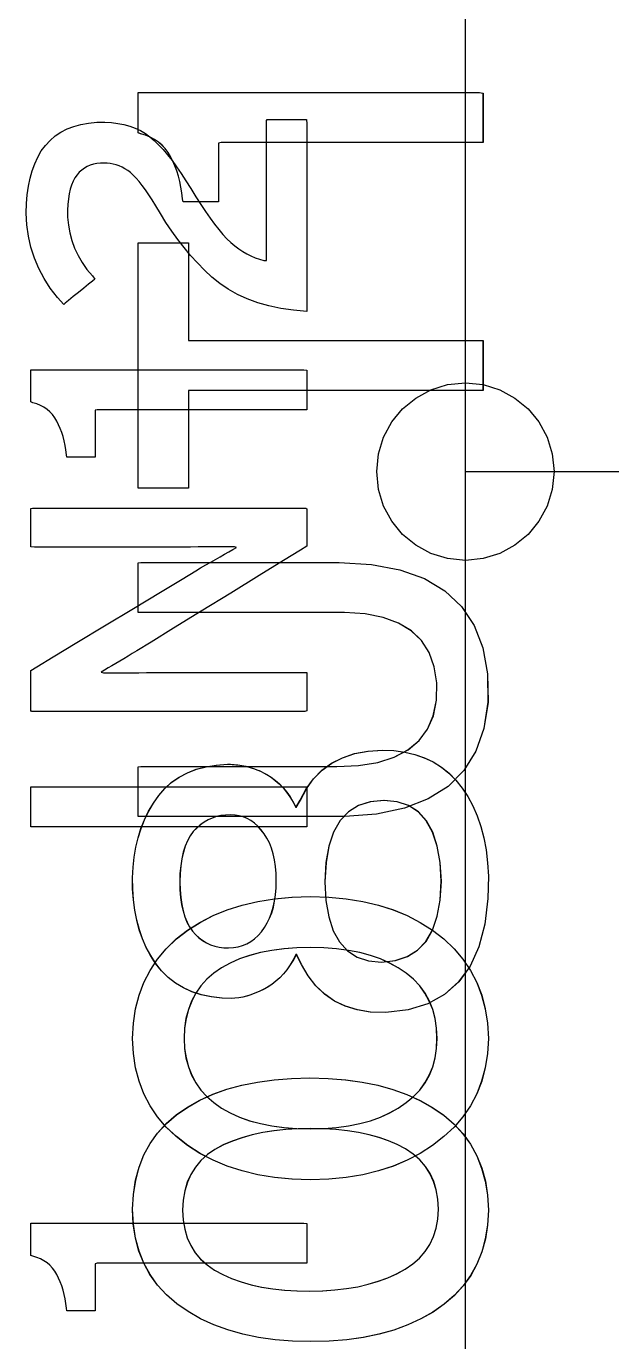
# Model space of a CAD drawing. Extents: x 1 to 47.7, y 0.2 to 35.
# Drawn here: x 36.3259 to 36.4908, y 12.5943 to 12.9647 of the extents above; entities that cross this region are included whole.
import ezdxf

# ---------------------------------------------------------------- set-up
doc = ezdxf.new("R2010")
doc.units = 0
doc.header["$MEASUREMENT"] = 0
for name, color, linetype in [('7_2___8__INDEPENDENT_INPUT', 7, 'CONTINUOUS'), ('7_3___8__OPTOISO_INDEPENDE', 7, 'CONTINUOUS'), ('7_4___24__OPTOISO_INDEPEND', 7, 'CONTINUOUS'), ('7_5___8__INDEPENDENT_INPUT', 7, 'CONTINUOUS'), ('7_6____8__INDEPENDENT_INPU', 7, 'CONTINUOUS'), ('7_7____8__OPTOISO_INDEPEND', 7, 'CONTINUOUS'), ('7_8____8__OPTOISO_INDEPEND', 7, 'CONTINUOUS')]:
    doc.layers.add(name, color=color, linetype=linetype)

msp = doc.modelspace()

# ---------------------------------------------------------------- linework, layer by layer
at = {"layer": '7_2___8__INDEPENDENT_INPUT'}
for points in [[(36.45455, 12.93191), (36.4517, 12.93191), (36.44411, 12.93191), (36.43325, 12.93191), (36.42057, 12.93191), (36.40752, 12.93191), (36.39557, 12.93191), (36.38616, 12.93191), (36.38076, 12.93191), (36.38002, 12.93175), (36.38002, 12.93054), (36.38002, 12.92843), (36.38002, 12.92575), (36.38002, 12.92283), (36.38002, 12.91999), (36.38002, 12.91755), (36.38002, 12.91585), (36.38002, 12.91522), (36.37963, 12.91522), (36.37861, 12.91522), (36.37715, 12.91522), (36.37544, 12.91522), (36.37369, 12.91522), (36.37208, 12.91522), (36.37081, 12.91522), (36.37008, 12.91522), (36.36991, 12.91608), (36.36971, 12.91777), (36.36945, 12.9194), (36.36913, 12.92097), (36.36874, 12.92249), (36.36828, 12.92394), (36.36776, 12.92534), (36.36717, 12.92668), (36.36652, 12.92796), (36.36582, 12.92915), (36.36501, 12.93022), (36.36411, 12.93119), (36.36311, 12.93205), (36.362, 12.9328), (36.3608, 12.93345), (36.3595, 12.93399), (36.3581, 12.93442), (36.35737, 12.93471), (36.35737, 12.93554), (36.35737, 12.93698), (36.35737, 12.93881), (36.35737, 12.9408), (36.35737, 12.94274), (36.35737, 12.94441), (36.35737, 12.94557), (36.35737, 12.946), (36.36109, 12.946), (36.37098, 12.946), (36.38514, 12.946), (36.40168, 12.946), (36.41869, 12.946), (36.43427, 12.946), (36.44654, 12.946), (36.45358, 12.946), (36.45455, 12.94586), (36.45455, 12.94484), (36.45455, 12.94306), (36.45455, 12.9408), (36.45455, 12.93834), (36.45455, 12.93594), (36.45455, 12.93389), (36.45455, 12.93245)], [(36.41404, 12.81369), (36.42315, 12.81314), (36.43116, 12.81162), (36.43806, 12.80914), (36.44384, 12.80571), (36.44851, 12.80131), (36.45207, 12.79595), (36.45451, 12.78964), (36.45584, 12.78236), (36.45596, 12.77433), (36.45482, 12.76699), (36.45256, 12.7606), (36.44919, 12.75516), (36.44471, 12.75066), (36.43911, 12.74712), (36.4324, 12.74452), (36.42458, 12.74288), (36.41564, 12.74219), (36.41235, 12.74216), (36.40735, 12.74216), (36.39969, 12.74216), (36.39044, 12.74216), (36.38065, 12.74216), (36.3714, 12.74216), (36.36374, 12.74216), (36.35874, 12.74216), (36.35737, 12.74218), (36.35737, 12.74291), (36.35737, 12.74446), (36.35737, 12.74656), (36.35737, 12.74896), (36.35737, 12.75139), (36.35737, 12.75357), (36.35737, 12.75525), (36.35737, 12.75616), (36.35815, 12.75625), (36.36246, 12.75625), (36.36963, 12.75625), (36.37859, 12.75625), (36.38829, 12.75625), (36.39768, 12.75625), (36.40569, 12.75625), (36.41128, 12.75625), (36.41337, 12.75625), (36.41951, 12.75654), (36.4249, 12.75742), (36.42954, 12.75887), (36.43342, 12.76091), (36.43655, 12.76353), (36.43893, 12.76673), (36.44056, 12.77052), (36.44143, 12.77489), (36.44152, 12.77979), (36.44082, 12.78435), (36.43939, 12.78832), (36.43724, 12.7917), (36.43436, 12.79447), (36.43075, 12.79665), (36.42641, 12.79823), (36.42135, 12.79921), (36.41557, 12.7996), (36.41293, 12.7996), (36.40788, 12.7996), (36.40014, 12.7996), (36.39079, 12.7996), (36.3809, 12.7996), (36.37155, 12.7996), (36.36381, 12.7996), (36.35875, 12.7996), (36.35737, 12.79962), (36.35737, 12.80035), (36.35737, 12.8019), (36.35737, 12.804), (36.35737, 12.8064), (36.35737, 12.80883), (36.35737, 12.81101), (36.35737, 12.81269), (36.35737, 12.8136), (36.35816, 12.81369), (36.36252, 12.81369), (36.36977, 12.81369), (36.37884, 12.81369), (36.38866, 12.81369), (36.39816, 12.81369), (36.40627, 12.81369), (36.41191, 12.81369)], [(36.40592, 12.71963), (36.4111, 12.71946), (36.41602, 12.719), (36.4207, 12.71825), (36.42512, 12.71721), (36.4293, 12.71589), (36.43322, 12.71427), (36.43689, 12.71237), (36.44032, 12.71019), (36.44352, 12.7077), (36.4464, 12.70496), (36.4489, 12.70201), (36.45104, 12.69883), (36.4528, 12.69544), (36.45419, 12.69183), (36.4552, 12.68801), (36.45584, 12.68396), (36.45611, 12.6797), (36.45584, 12.67547), (36.4552, 12.67145), (36.45419, 12.66766), (36.4528, 12.6641), (36.45104, 12.66075), (36.4489, 12.65763), (36.4464, 12.65473), (36.44352, 12.65205), (36.44032, 12.64957), (36.43689, 12.64732), (36.43322, 12.64538), (36.4293, 12.64373), (36.42512, 12.64237), (36.4207, 12.64131), (36.41602, 12.64054), (36.4111, 12.64007), (36.40592, 12.63989), (36.40075, 12.64007), (36.39581, 12.64054), (36.39113, 12.64131), (36.38668, 12.64237), (36.38248, 12.64373), (36.37853, 12.64538), (36.37482, 12.64732), (36.37135, 12.64957), (36.36815, 12.65205), (36.36531, 12.65473), (36.36285, 12.65763), (36.36075, 12.66075), (36.35902, 12.6641), (36.35766, 12.66766), (36.35667, 12.67145), (36.35606, 12.67547), (36.35581, 12.6797), (36.35606, 12.68396), (36.35667, 12.68801), (36.35766, 12.69183), (36.35902, 12.69544), (36.36075, 12.69883), (36.36285, 12.70201), (36.36531, 12.70496), (36.36815, 12.7077), (36.37135, 12.71019), (36.37482, 12.71237), (36.37853, 12.71427), (36.38248, 12.71589), (36.38668, 12.71721), (36.39113, 12.71825), (36.39581, 12.719), (36.40075, 12.71946)], [(36.40592, 12.70527), (36.40211, 12.70518), (36.39849, 12.70491), (36.39506, 12.70447), (36.39184, 12.70384), (36.38881, 12.70304), (36.38598, 12.70206), (36.38334, 12.7009), (36.38091, 12.69956), (36.3787, 12.69804), (36.37676, 12.69634), (36.37508, 12.69447), (36.37365, 12.69243), (36.37247, 12.69022), (36.37155, 12.68784), (36.37089, 12.6853), (36.37048, 12.68258), (36.37032, 12.6797), (36.37048, 12.67687), (36.37089, 12.67421), (36.37155, 12.6717), (36.37247, 12.66936), (36.37365, 12.66718), (36.37508, 12.66517), (36.37676, 12.66331), (36.3787, 12.66162), (36.38091, 12.66008), (36.38334, 12.65872), (36.38598, 12.65754), (36.38881, 12.65653), (36.39184, 12.65571), (36.39506, 12.65508), (36.39849, 12.65462), (36.40211, 12.65435), (36.40592, 12.65426), (36.4097, 12.65435), (36.41327, 12.65462), (36.41666, 12.65508), (36.41985, 12.65571), (36.42285, 12.65653), (36.42566, 12.65754), (36.42827, 12.65872), (36.43068, 12.66008), (36.43293, 12.66162), (36.43497, 12.66331), (36.43673, 12.66517), (36.43821, 12.66718), (36.43943, 12.66936), (36.44038, 12.6717), (36.44106, 12.67421), (36.44146, 12.67687), (36.4416, 12.6797), (36.44146, 12.68258), (36.44106, 12.6853), (36.44038, 12.68784), (36.43943, 12.69022), (36.43821, 12.69243), (36.43673, 12.69447), (36.43497, 12.69634), (36.43293, 12.69804), (36.43068, 12.69956), (36.42827, 12.7009), (36.42566, 12.70206), (36.42285, 12.70304), (36.41985, 12.70384), (36.41666, 12.70447), (36.41327, 12.70491), (36.4097, 12.70518)]]:
    msp.add_lwpolyline(points, close=True, dxfattribs=at)
msp.add_lwpolyline([(36.37161, 12.87622), (36.45455, 12.87622), (36.45455, 12.86213), (36.37161, 12.86213), (36.37161, 12.83466), (36.35737, 12.83466), (36.35737, 12.90371), (36.37161, 12.90371), (36.37161, 12.87622)], dxfattribs=at)
at = {"layer": '7_3___8__OPTOISO_INDEPENDE'}
for points in [[(36.45455, 12.93191), (36.4517, 12.93191), (36.44411, 12.93191), (36.43325, 12.93191), (36.42057, 12.93191), (36.40752, 12.93191), (36.39557, 12.93191), (36.38616, 12.93191), (36.38076, 12.93191), (36.38002, 12.93175), (36.38002, 12.93054), (36.38002, 12.92843), (36.38002, 12.92575), (36.38002, 12.92283), (36.38002, 12.91999), (36.38002, 12.91755), (36.38002, 12.91585), (36.38002, 12.91522), (36.37963, 12.91522), (36.37861, 12.91522), (36.37715, 12.91522), (36.37544, 12.91522), (36.37369, 12.91522), (36.37208, 12.91522), (36.37081, 12.91522), (36.37008, 12.91522), (36.36991, 12.91608), (36.36971, 12.91777), (36.36945, 12.9194), (36.36913, 12.92097), (36.36874, 12.92249), (36.36828, 12.92394), (36.36776, 12.92534), (36.36717, 12.92668), (36.36652, 12.92796), (36.36582, 12.92915), (36.36501, 12.93022), (36.36411, 12.93119), (36.36311, 12.93205), (36.362, 12.9328), (36.3608, 12.93345), (36.3595, 12.93399), (36.3581, 12.93442), (36.35737, 12.93471), (36.35737, 12.93554), (36.35737, 12.93698), (36.35737, 12.93881), (36.35737, 12.9408), (36.35737, 12.94274), (36.35737, 12.94441), (36.35737, 12.94557), (36.35737, 12.946), (36.36109, 12.946), (36.37098, 12.946), (36.38514, 12.946), (36.40168, 12.946), (36.41869, 12.946), (36.43427, 12.946), (36.44654, 12.946), (36.45358, 12.946), (36.45455, 12.94586), (36.45455, 12.94484), (36.45455, 12.94306), (36.45455, 12.9408), (36.45455, 12.93834), (36.45455, 12.93594), (36.45455, 12.93389), (36.45455, 12.93245)], [(36.41404, 12.81369), (36.42315, 12.81314), (36.43116, 12.81162), (36.43806, 12.80914), (36.44384, 12.80571), (36.44851, 12.80131), (36.45207, 12.79595), (36.45451, 12.78964), (36.45584, 12.78236), (36.45596, 12.77433), (36.45482, 12.76699), (36.45256, 12.7606), (36.44919, 12.75516), (36.44471, 12.75066), (36.43911, 12.74712), (36.4324, 12.74452), (36.42458, 12.74288), (36.41564, 12.74219), (36.41235, 12.74216), (36.40735, 12.74216), (36.39969, 12.74216), (36.39044, 12.74216), (36.38065, 12.74216), (36.3714, 12.74216), (36.36374, 12.74216), (36.35874, 12.74216), (36.35737, 12.74218), (36.35737, 12.74291), (36.35737, 12.74446), (36.35737, 12.74656), (36.35737, 12.74896), (36.35737, 12.75139), (36.35737, 12.75357), (36.35737, 12.75525), (36.35737, 12.75616), (36.35815, 12.75625), (36.36246, 12.75625), (36.36963, 12.75625), (36.37859, 12.75625), (36.38829, 12.75625), (36.39768, 12.75625), (36.40569, 12.75625), (36.41128, 12.75625), (36.41337, 12.75625), (36.41951, 12.75654), (36.4249, 12.75742), (36.42954, 12.75887), (36.43342, 12.76091), (36.43655, 12.76353), (36.43893, 12.76673), (36.44056, 12.77052), (36.44143, 12.77489), (36.44152, 12.77979), (36.44082, 12.78435), (36.43939, 12.78832), (36.43724, 12.7917), (36.43436, 12.79447), (36.43075, 12.79665), (36.42641, 12.79823), (36.42135, 12.79921), (36.41557, 12.7996), (36.41293, 12.7996), (36.40788, 12.7996), (36.40014, 12.7996), (36.39079, 12.7996), (36.3809, 12.7996), (36.37155, 12.7996), (36.36381, 12.7996), (36.35875, 12.7996), (36.35737, 12.79962), (36.35737, 12.80035), (36.35737, 12.8019), (36.35737, 12.804), (36.35737, 12.8064), (36.35737, 12.80883), (36.35737, 12.81101), (36.35737, 12.81269), (36.35737, 12.8136), (36.35816, 12.81369), (36.36252, 12.81369), (36.36977, 12.81369), (36.37884, 12.81369), (36.38866, 12.81369), (36.39816, 12.81369), (36.40627, 12.81369), (36.41191, 12.81369)], [(36.40592, 12.71963), (36.4111, 12.71946), (36.41602, 12.719), (36.4207, 12.71825), (36.42512, 12.71721), (36.4293, 12.71589), (36.43322, 12.71427), (36.43689, 12.71237), (36.44032, 12.71019), (36.44352, 12.7077), (36.4464, 12.70496), (36.4489, 12.70201), (36.45104, 12.69883), (36.4528, 12.69544), (36.45419, 12.69183), (36.4552, 12.68801), (36.45584, 12.68396), (36.45611, 12.6797), (36.45584, 12.67547), (36.4552, 12.67145), (36.45419, 12.66766), (36.4528, 12.6641), (36.45104, 12.66075), (36.4489, 12.65763), (36.4464, 12.65473), (36.44352, 12.65205), (36.44032, 12.64957), (36.43689, 12.64732), (36.43322, 12.64538), (36.4293, 12.64373), (36.42512, 12.64237), (36.4207, 12.64131), (36.41602, 12.64054), (36.4111, 12.64007), (36.40592, 12.63989), (36.40075, 12.64007), (36.39581, 12.64054), (36.39113, 12.64131), (36.38668, 12.64237), (36.38248, 12.64373), (36.37853, 12.64538), (36.37482, 12.64732), (36.37135, 12.64957), (36.36815, 12.65205), (36.36531, 12.65473), (36.36285, 12.65763), (36.36075, 12.66075), (36.35902, 12.6641), (36.35766, 12.66766), (36.35667, 12.67145), (36.35606, 12.67547), (36.35581, 12.6797), (36.35606, 12.68396), (36.35667, 12.68801), (36.35766, 12.69183), (36.35902, 12.69544), (36.36075, 12.69883), (36.36285, 12.70201), (36.36531, 12.70496), (36.36815, 12.7077), (36.37135, 12.71019), (36.37482, 12.71237), (36.37853, 12.71427), (36.38248, 12.71589), (36.38668, 12.71721), (36.39113, 12.71825), (36.39581, 12.719), (36.40075, 12.71946)], [(36.40592, 12.70527), (36.40211, 12.70518), (36.39849, 12.70491), (36.39506, 12.70447), (36.39184, 12.70384), (36.38881, 12.70304), (36.38598, 12.70206), (36.38334, 12.7009), (36.38091, 12.69956), (36.3787, 12.69804), (36.37676, 12.69634), (36.37508, 12.69447), (36.37365, 12.69243), (36.37247, 12.69022), (36.37155, 12.68784), (36.37089, 12.6853), (36.37048, 12.68258), (36.37032, 12.6797), (36.37048, 12.67687), (36.37089, 12.67421), (36.37155, 12.6717), (36.37247, 12.66936), (36.37365, 12.66718), (36.37508, 12.66517), (36.37676, 12.66331), (36.3787, 12.66162), (36.38091, 12.66008), (36.38334, 12.65872), (36.38598, 12.65754), (36.38881, 12.65653), (36.39184, 12.65571), (36.39506, 12.65508), (36.39849, 12.65462), (36.40211, 12.65435), (36.40592, 12.65426), (36.4097, 12.65435), (36.41327, 12.65462), (36.41666, 12.65508), (36.41985, 12.65571), (36.42285, 12.65653), (36.42566, 12.65754), (36.42827, 12.65872), (36.43068, 12.66008), (36.43293, 12.66162), (36.43497, 12.66331), (36.43673, 12.66517), (36.43821, 12.66718), (36.43943, 12.66936), (36.44038, 12.6717), (36.44106, 12.67421), (36.44146, 12.67687), (36.4416, 12.6797), (36.44146, 12.68258), (36.44106, 12.6853), (36.44038, 12.68784), (36.43943, 12.69022), (36.43821, 12.69243), (36.43673, 12.69447), (36.43497, 12.69634), (36.43293, 12.69804), (36.43068, 12.69956), (36.42827, 12.7009), (36.42566, 12.70206), (36.42285, 12.70304), (36.41985, 12.70384), (36.41666, 12.70447), (36.41327, 12.70491), (36.4097, 12.70518)]]:
    msp.add_lwpolyline(points, close=True, dxfattribs=at)
msp.add_lwpolyline([(36.37161, 12.87622), (36.45455, 12.87622), (36.45455, 12.86213), (36.37161, 12.86213), (36.37161, 12.83466), (36.35737, 12.83466), (36.35737, 12.90371), (36.37161, 12.90371), (36.37161, 12.87622)], dxfattribs=at)
at = {"layer": '7_4___24__OPTOISO_INDEPEND'}
for points in [[(36.49957, 12.83926), (36.44958, 12.83926), (36.44958, 13.13926), (36.70423, 13.13926)], [(36.49957, 12.53927), (36.44958, 12.53927), (36.4496, 12.83926)], [(36.40487, 12.73927), (36.32712, 12.73927), (36.32712, 12.75056), (36.40487, 12.75056), (36.40487, 12.73927)]]:
    msp.add_lwpolyline(points, dxfattribs=at)
for points in [[(36.40487, 12.8844), (36.40114, 12.88472), (36.3976, 12.88523), (36.39425, 12.88593), (36.3911, 12.88682), (36.38813, 12.88789), (36.38535, 12.88916), (36.38277, 12.89061), (36.38037, 12.89225), (36.37816, 12.89407), (36.37609, 12.89603), (36.37409, 12.89806), (36.37217, 12.90017), (36.37032, 12.90236), (36.36854, 12.90464), (36.36684, 12.90699), (36.36522, 12.90942), (36.36366, 12.91194), (36.36238, 12.91413), (36.36137, 12.91576), (36.36039, 12.91725), (36.35945, 12.91862), (36.35854, 12.91985), (36.35766, 12.92096), (36.35682, 12.92194), (36.356, 12.92278), (36.35522, 12.9235), (36.35445, 12.92407), (36.35367, 12.92456), (36.35287, 12.92498), (36.35205, 12.92534), (36.35123, 12.92564), (36.35039, 12.92587), (36.34953, 12.92603), (36.34866, 12.92614), (36.34778, 12.92617), (36.34674, 12.92614), (36.34573, 12.92602), (36.34477, 12.92582), (36.34387, 12.92554), (36.34302, 12.92516), (36.34223, 12.92471), (36.34149, 12.92417), (36.34081, 12.92355), (36.34018, 12.92283), (36.33959, 12.92198), (36.33908, 12.92102), (36.33864, 12.91995), (36.33827, 12.91876), (36.33797, 12.91746), (36.33774, 12.91605), (36.33758, 12.91452), (36.3375, 12.91289), (36.33751, 12.91096), (36.33772, 12.90868), (36.33811, 12.90647), (36.3387, 12.90431), (36.33948, 12.9022), (36.34045, 12.90015), (36.34161, 12.89816), (36.34296, 12.89623), (36.34451, 12.89436), (36.34515, 12.89346), (36.34452, 12.89294), (36.34344, 12.89207), (36.34207, 12.89096), (36.34057, 12.88974), (36.3391, 12.88855), (36.33781, 12.8875), (36.33687, 12.88673), (36.33642, 12.88637), (36.33465, 12.88833), (36.33264, 12.89095), (36.33088, 12.89368), (36.32939, 12.8965), (36.32817, 12.89942), (36.3272, 12.90244), (36.3265, 12.90556), (36.32605, 12.90877), (36.32587, 12.91208), (36.32594, 12.91474), (36.32614, 12.91725), (36.32647, 12.91964), (36.32693, 12.92189), (36.32753, 12.924), (36.32825, 12.92598), (36.32911, 12.92783), (36.33011, 12.92955), (36.33125, 12.93112), (36.33256, 12.93254), (36.33402, 12.93379), (36.33562, 12.93486), (36.33736, 12.93576), (36.33925, 12.93649), (36.34127, 12.93704), (36.34344, 12.93742), (36.34575, 12.93763), (36.34797, 12.93766), (36.34987, 12.93756), (36.35168, 12.93733), (36.3534, 12.93699), (36.35504, 12.93654), (36.35659, 12.93597), (36.35805, 12.93529), (36.35942, 12.93449), (36.3607, 12.93358), (36.36192, 12.93252), (36.36316, 12.93131), (36.3644, 12.92996), (36.36566, 12.92848), (36.36694, 12.92686), (36.36823, 12.9251), (36.36954, 12.92321), (36.37087, 12.92118), (36.37221, 12.91902), (36.37362, 12.91669), (36.37501, 12.91451), (36.37635, 12.91249), (36.37765, 12.91064), (36.37891, 12.90894), (36.38012, 12.90741), (36.38129, 12.90604), (36.38242, 12.90484), (36.3835, 12.90379), (36.3846, 12.90286), (36.38572, 12.90202), (36.38685, 12.90126), (36.388, 12.90058), (36.38917, 12.89999), (36.39035, 12.89949), (36.39155, 12.89906), (36.39276, 12.89873), (36.39358, 12.89871), (36.39358, 12.90103), (36.39358, 12.9055), (36.39358, 12.91143), (36.39358, 12.91811), (36.39358, 12.92483), (36.39358, 12.93088), (36.39358, 12.93555), (36.39358, 12.93814), (36.39371, 12.93844), (36.39452, 12.93844), (36.39589, 12.93844), (36.39764, 12.93844), (36.39955, 12.93844), (36.40142, 12.93844), (36.40306, 12.93844), (36.40427, 12.93844), (36.40485, 12.93844), (36.40487, 12.93724), (36.40487, 12.93268), (36.40487, 12.92563), (36.40487, 12.91702), (36.40487, 12.90784), (36.40487, 12.89902), (36.40487, 12.89154), (36.40487, 12.88634)], [(36.40487, 12.85668), (36.40258, 12.85668), (36.39652, 12.85668), (36.38783, 12.85668), (36.37768, 12.85668), (36.36724, 12.85668), (36.35768, 12.85668), (36.35016, 12.85668), (36.34584, 12.85668), (36.34524, 12.85654), (36.34524, 12.85558), (36.34524, 12.85389), (36.34524, 12.85175), (36.34524, 12.84941), (36.34524, 12.84714), (36.34524, 12.8452), (36.34524, 12.84384), (36.34524, 12.84333), (36.34493, 12.84333), (36.34412, 12.84333), (36.34295, 12.84333), (36.34158, 12.84333), (36.34018, 12.84333), (36.33889, 12.84333), (36.33787, 12.84333), (36.33729, 12.84333), (36.33716, 12.84402), (36.337, 12.84537), (36.3368, 12.84667), (36.33654, 12.84793), (36.33622, 12.84914), (36.33586, 12.8503), (36.33544, 12.85142), (36.33497, 12.85249), (36.33445, 12.85352), (36.33388, 12.85446), (36.33324, 12.85533), (36.33252, 12.8561), (36.33172, 12.85679), (36.33084, 12.8574), (36.32988, 12.85792), (36.32883, 12.85835), (36.32771, 12.85869), (36.32712, 12.85892), (36.32712, 12.85958), (36.32712, 12.86074), (36.32712, 12.8622), (36.32712, 12.8638), (36.32712, 12.86535), (36.32712, 12.86668), (36.32712, 12.86761), (36.32712, 12.86796), (36.3301, 12.86796), (36.33801, 12.86796), (36.34934, 12.86796), (36.36257, 12.86796), (36.37618, 12.86796), (36.38865, 12.86796), (36.39846, 12.86796), (36.40409, 12.86796), (36.40487, 12.86785), (36.40487, 12.86703), (36.40487, 12.86561), (36.40487, 12.8638), (36.40487, 12.86182), (36.40487, 12.8599), (36.40487, 12.85826), (36.40487, 12.85711)], [(36.44958, 12.86427), (36.45462, 12.86377), (36.45932, 12.86231), (36.46356, 12.86), (36.46726, 12.85695), (36.47031, 12.85325), (36.47262, 12.84901), (36.47407, 12.84432), (36.47458, 12.83929), (36.47407, 12.83424), (36.47262, 12.82955), (36.47031, 12.8253), (36.46726, 12.8216), (36.46356, 12.81855), (36.45932, 12.81624), (36.45462, 12.81479), (36.44958, 12.81428), (36.44455, 12.81479), (36.43985, 12.81624), (36.43561, 12.81855), (36.43191, 12.8216), (36.42886, 12.8253), (36.42655, 12.82955), (36.4251, 12.83424), (36.42459, 12.83929), (36.4251, 12.84432), (36.42655, 12.84901), (36.42886, 12.85325), (36.43191, 12.85695), (36.43561, 12.86), (36.43985, 12.86231), (36.44455, 12.86377)], [(36.40487, 12.81826), (36.40309, 12.81717), (36.39834, 12.81425), (36.39151, 12.81004), (36.38348, 12.8051), (36.37513, 12.79996), (36.36735, 12.79517), (36.36102, 12.79128), (36.35704, 12.78882), (36.35575, 12.78803), (36.35453, 12.7873), (36.35335, 12.78659), (36.3522, 12.78591), (36.35108, 12.78525), (36.35, 12.78462), (36.34895, 12.78401), (36.34794, 12.78342), (36.34697, 12.78285), (36.3476, 12.78262), (36.34947, 12.78262), (36.35139, 12.78263), (36.35338, 12.78264), (36.35543, 12.78265), (36.35754, 12.78266), (36.35971, 12.78268), (36.36194, 12.7827), (36.36422, 12.78272), (36.36565, 12.78273), (36.36927, 12.78273), (36.37471, 12.78273), (36.38126, 12.78273), (36.38817, 12.78273), (36.39471, 12.78273), (36.40015, 12.78273), (36.40377, 12.78273), (36.40487, 12.78272), (36.40487, 12.78221), (36.40487, 12.78107), (36.40487, 12.77948), (36.40487, 12.77765), (36.40487, 12.77578), (36.40487, 12.77407), (36.40487, 12.77271), (36.40487, 12.7719), (36.40432, 12.77177), (36.39928, 12.77177), (36.39012, 12.77177), (36.37823, 12.77177), (36.36504, 12.77177), (36.35194, 12.77177), (36.34036, 12.77177), (36.3317, 12.77177), (36.32737, 12.77177), (36.32712, 12.77199), (36.32712, 12.77293), (36.32712, 12.77442), (36.32712, 12.77626), (36.32712, 12.77823), (36.32712, 12.78013), (36.32712, 12.78174), (36.32712, 12.78286), (36.32712, 12.78328), (36.32885, 12.78433), (36.33347, 12.78711), (36.34012, 12.79112), (36.34794, 12.79584), (36.35606, 12.80074), (36.36364, 12.8053), (36.36979, 12.80902), (36.37368, 12.81136), (36.375, 12.81215), (36.37644, 12.81299), (36.37783, 12.8138), (36.37918, 12.81457), (36.38047, 12.81531), (36.38171, 12.81601), (36.3829, 12.81668), (36.38405, 12.81731), (36.38514, 12.81791), (36.38452, 12.81814), (36.38259, 12.81812), (36.38061, 12.8181), (36.37857, 12.81809), (36.37648, 12.81807), (36.37434, 12.81806), (36.37214, 12.81805), (36.36988, 12.81805), (36.36758, 12.81805), (36.36615, 12.81805), (36.36255, 12.81805), (36.35713, 12.81805), (36.35062, 12.81805), (36.34374, 12.81805), (36.33723, 12.81805), (36.33181, 12.81805), (36.32821, 12.81805), (36.32712, 12.81806), (36.32712, 12.81856), (36.32712, 12.81971), (36.32712, 12.8213), (36.32712, 12.82312), (36.32712, 12.82499), (36.32712, 12.82671), (36.32712, 12.82807), (36.32712, 12.82887), (36.32767, 12.82901), (36.3327, 12.82901), (36.34187, 12.82901), (36.35376, 12.82901), (36.36695, 12.82901), (36.38004, 12.82901), (36.39163, 12.82901), (36.40029, 12.82901), (36.40462, 12.82901), (36.40487, 12.8288), (36.40487, 12.82792), (36.40487, 12.82653), (36.40487, 12.82482), (36.40487, 12.82298), (36.40487, 12.82121), (36.40487, 12.8197), (36.40487, 12.81866)], [(36.40487, 12.61639), (36.40258, 12.61639), (36.39652, 12.61639), (36.38783, 12.61639), (36.37768, 12.61639), (36.36724, 12.61639), (36.35768, 12.61639), (36.35016, 12.61639), (36.34584, 12.61639), (36.34524, 12.61625), (36.34524, 12.61529), (36.34524, 12.6136), (36.34524, 12.61146), (36.34524, 12.60912), (36.34524, 12.60685), (36.34524, 12.6049), (36.34524, 12.60354), (36.34524, 12.60303), (36.34493, 12.60303), (36.34412, 12.60303), (36.34295, 12.60303), (36.34158, 12.60303), (36.34018, 12.60303), (36.33889, 12.60303), (36.33787, 12.60303), (36.33729, 12.60303), (36.33716, 12.60372), (36.337, 12.60507), (36.3368, 12.60638), (36.33654, 12.60764), (36.33622, 12.60885), (36.33586, 12.61001), (36.33544, 12.61113), (36.33497, 12.6122), (36.33445, 12.61323), (36.33388, 12.61417), (36.33324, 12.61504), (36.33252, 12.61581), (36.33172, 12.6165), (36.33084, 12.6171), (36.32988, 12.61762), (36.32883, 12.61805), (36.32771, 12.61839), (36.32712, 12.61862), (36.32712, 12.61928), (36.32712, 12.62043), (36.32712, 12.6219), (36.32712, 12.6235), (36.32712, 12.62505), (36.32712, 12.62638), (36.32712, 12.62731), (36.32712, 12.62766), (36.3301, 12.62766), (36.33801, 12.62766), (36.34934, 12.62766), (36.36257, 12.62766), (36.37618, 12.62766), (36.38865, 12.62766), (36.39846, 12.62766), (36.40409, 12.62766), (36.40487, 12.62755), (36.40487, 12.62673), (36.40487, 12.62531), (36.40487, 12.6235), (36.40487, 12.62153), (36.40487, 12.61961), (36.40487, 12.61797), (36.40487, 12.61682)]]:
    msp.add_lwpolyline(points, close=True, dxfattribs=at)
at = {"layer": '7_5___8__INDEPENDENT_INPUT'}
for points in [[(36.42622, 12.76089), (36.42944, 12.76073), (36.43248, 12.76032), (36.43534, 12.75965), (36.43801, 12.75871), (36.44051, 12.75753), (36.44282, 12.75608), (36.44495, 12.75437), (36.44689, 12.75241), (36.44867, 12.7502), (36.45029, 12.74779), (36.4517, 12.74517), (36.45292, 12.74236), (36.45395, 12.73936), (36.45477, 12.73615), (36.4554, 12.73275), (36.45583, 12.72916), (36.45606, 12.72536), (36.45592, 12.7191), (36.45502, 12.71182), (36.45335, 12.70548), (36.4509, 12.70007), (36.44769, 12.69559), (36.44371, 12.69205), (36.43896, 12.68943), (36.43344, 12.68775), (36.42715, 12.687), (36.4228, 12.68713), (36.41913, 12.68773), (36.41576, 12.68876), (36.41269, 12.69023), (36.40992, 12.69214), (36.40745, 12.69449), (36.40528, 12.69728), (36.40341, 12.70051), (36.40193, 12.70339), (36.4011, 12.70183), (36.40023, 12.70038), (36.3993, 12.69905), (36.39831, 12.69784), (36.39728, 12.69675), (36.39619, 12.69577), (36.39506, 12.69491), (36.39387, 12.69416), (36.39264, 12.69351), (36.39145, 12.69291), (36.39027, 12.69239), (36.38911, 12.69195), (36.38796, 12.69159), (36.38684, 12.69131), (36.38573, 12.69111), (36.38464, 12.691), (36.38356, 12.69097), (36.381, 12.69106), (36.37799, 12.69139), (36.37518, 12.69198), (36.37256, 12.69282), (36.37013, 12.69391), (36.36788, 12.69526), (36.36583, 12.69686), (36.36397, 12.69871), (36.3623, 12.70082), (36.3609, 12.70301), (36.35966, 12.70532), (36.35859, 12.70775), (36.3577, 12.71031), (36.35698, 12.713), (36.35643, 12.7158), (36.35605, 12.71874), (36.35584, 12.72179), (36.3558, 12.72492), (36.35594, 12.72787), (36.35624, 12.73073), (36.35672, 12.7335), (36.35737, 12.73618), (36.35819, 12.73876), (36.35918, 12.74124), (36.36035, 12.74364), (36.36168, 12.74594), (36.36319, 12.74813), (36.3649, 12.75009), (36.36682, 12.75181), (36.36893, 12.75327), (36.37125, 12.75449), (36.37377, 12.75546), (36.37649, 12.75618), (36.37941, 12.75664), (36.38254, 12.75687), (36.38342, 12.75687), (36.38392, 12.75685), (36.38442, 12.75682), (36.38494, 12.75677), (36.38547, 12.75671), (36.38601, 12.75664), (36.38656, 12.75655), (36.38713, 12.75645), (36.3877, 12.75633), (36.38831, 12.75618), (36.38892, 12.75601), (36.38954, 12.75581), (36.39016, 12.75559), (36.39079, 12.75536), (36.39141, 12.7551), (36.39204, 12.75481), (36.39268, 12.75451), (36.39359, 12.75402), (36.39484, 12.75324), (36.39603, 12.75235), (36.39716, 12.75135), (36.39822, 12.75023), (36.39922, 12.74901), (36.40016, 12.74768), (36.40104, 12.74624), (36.40185, 12.74469), (36.40307, 12.74678), (36.40476, 12.75001), (36.4068, 12.75282), (36.40918, 12.75521), (36.4119, 12.75719), (36.41497, 12.75874), (36.41837, 12.75988), (36.42212, 12.76059)], [(36.42664, 12.74665), (36.42279, 12.74632), (36.41945, 12.74527), (36.41661, 12.7435), (36.41427, 12.74101), (36.41244, 12.73779), (36.41112, 12.73385), (36.4103, 12.72918), (36.40998, 12.7238), (36.41029, 12.7185), (36.41108, 12.71391), (36.41235, 12.71002), (36.41411, 12.70685), (36.41634, 12.70438), (36.41906, 12.70261), (36.42226, 12.70155), (36.42594, 12.7012), (36.42984, 12.70161), (36.43322, 12.70272), (36.4361, 12.70452), (36.43846, 12.70701), (36.44031, 12.7102), (36.44165, 12.71408), (36.44248, 12.71866), (36.4428, 12.72393), (36.44246, 12.72925), (36.44164, 12.73387), (36.44034, 12.73777), (36.43856, 12.74097), (36.4363, 12.74345), (36.43356, 12.74523), (36.43034, 12.74629)], [(36.3834, 12.74265), (36.38204, 12.74259), (36.38073, 12.74242), (36.37947, 12.74213), (36.37826, 12.74172), (36.37709, 12.7412), (36.37597, 12.74056), (36.3749, 12.7398), (36.37387, 12.73892), (36.3729, 12.73791), (36.37203, 12.73671), (36.37128, 12.73535), (36.37063, 12.73383), (36.3701, 12.73215), (36.36968, 12.7303), (36.36937, 12.7283), (36.36917, 12.72613), (36.36909, 12.7238), (36.36917, 12.7215), (36.36935, 12.71936), (36.36964, 12.71738), (36.37004, 12.71557), (36.37054, 12.71392), (36.37114, 12.71242), (36.37185, 12.7111), (36.37266, 12.70993), (36.37357, 12.70891), (36.37453, 12.70801), (36.37556, 12.70724), (36.37664, 12.70659), (36.37777, 12.70607), (36.37896, 12.70567), (36.3802, 12.70539), (36.3815, 12.70523), (36.38285, 12.7052), (36.38423, 12.70527), (36.38555, 12.70548), (36.3868, 12.70584), (36.38799, 12.70634), (36.38911, 12.70697), (36.39017, 12.70775), (36.39117, 12.70868), (36.3921, 12.70974), (36.39296, 12.71093), (36.39374, 12.71221), (36.39442, 12.71359), (36.39499, 12.71508), (36.39545, 12.71667), (36.39581, 12.71836), (36.39607, 12.72015), (36.39623, 12.72205), (36.39628, 12.72405), (36.39623, 12.72614), (36.39607, 12.72811), (36.3958, 12.72995), (36.39542, 12.73168), (36.39494, 12.73328), (36.39435, 12.73476), (36.39365, 12.73611), (36.39285, 12.73734), (36.39198, 12.73846), (36.39109, 12.73944), (36.39015, 12.74029), (36.38916, 12.74101), (36.38811, 12.7416), (36.38701, 12.74206), (36.38586, 12.74239), (36.38465, 12.74258)], [(36.40578, 12.66858), (36.41092, 12.66845), (36.41583, 12.66806), (36.4205, 12.66741), (36.42493, 12.6665), (36.42912, 12.66533), (36.43308, 12.6639), (36.43679, 12.6622), (36.44027, 12.66025), (36.4435, 12.65804), (36.44638, 12.65556), (36.44889, 12.65284), (36.45103, 12.64988), (36.45279, 12.64666), (36.45417, 12.6432), (36.45519, 12.63949), (36.45583, 12.63553), (36.4561, 12.63132), (36.45583, 12.62716), (36.45519, 12.62325), (36.45419, 12.61958), (36.45281, 12.61615), (36.45107, 12.61296), (36.44896, 12.61002), (36.44647, 12.60732), (36.44362, 12.60487), (36.44044, 12.60266), (36.43702, 12.60071), (36.43334, 12.59902), (36.42942, 12.59759), (36.42524, 12.59641), (36.42082, 12.5955), (36.41615, 12.59485), (36.41122, 12.59446), (36.40605, 12.59433), (36.40089, 12.59447), (36.39597, 12.59486), (36.39129, 12.59552), (36.38685, 12.59644), (36.38264, 12.59763), (36.37868, 12.59908), (36.37496, 12.60079), (36.37148, 12.60277), (36.36825, 12.60501), (36.36536, 12.60749), (36.36285, 12.61021), (36.36072, 12.61318), (36.35897, 12.61638), (36.35761, 12.61982), (36.35662, 12.6235), (36.35602, 12.62743), (36.35579, 12.63159), (36.35604, 12.63579), (36.35666, 12.63974), (36.35765, 12.64344), (36.35901, 12.64689), (36.36073, 12.65009), (36.36283, 12.65304), (36.3653, 12.65574), (36.36814, 12.65819), (36.37132, 12.66037), (36.37476, 12.66229), (36.37845, 12.66396), (36.38238, 12.66537), (36.38657, 12.66653), (36.391, 12.66742), (36.39567, 12.66807), (36.4006, 12.66845)], [(36.40605, 12.65435), (36.40243, 12.65428), (36.39896, 12.65406), (36.39565, 12.6537), (36.39249, 12.65319), (36.38948, 12.65253), (36.38663, 12.65173), (36.38392, 12.65078), (36.38137, 12.64969), (36.379, 12.64843), (36.37689, 12.64697), (36.37506, 12.64531), (36.37351, 12.64346), (36.37223, 12.64142), (36.37123, 12.63918), (36.37051, 12.63676), (36.37007, 12.63413), (36.3699, 12.63132), (36.37007, 12.62855), (36.3705, 12.62597), (36.37122, 12.62358), (36.3722, 12.62138), (36.37346, 12.61937), (36.37499, 12.61755), (36.3768, 12.61592), (36.37888, 12.61447), (36.38121, 12.61321), (36.38371, 12.61209), (36.38637, 12.61113), (36.3892, 12.61032), (36.39218, 12.60966), (36.39534, 12.60915), (36.39865, 12.6088), (36.40213, 12.6086), (36.40578, 12.60856), (36.40937, 12.60864), (36.41282, 12.60887), (36.4161, 12.60925), (36.41924, 12.60979), (36.42221, 12.61047), (36.42503, 12.61131), (36.42769, 12.61231), (36.4302, 12.61345), (36.43259, 12.61474), (36.43477, 12.6162), (36.43666, 12.61784), (36.43826, 12.61967), (36.43958, 12.62168), (36.44061, 12.62388), (36.44136, 12.62627), (36.44182, 12.62884), (36.44199, 12.63159), (36.44182, 12.6344), (36.44137, 12.63702), (36.44063, 12.63944), (36.43961, 12.64166), (36.43831, 12.64368), (36.43673, 12.64551), (36.43486, 12.64714), (36.43271, 12.64858), (36.43035, 12.64981), (36.42788, 12.65087), (36.42524, 12.6518), (36.42244, 12.65258), (36.41948, 12.65322), (36.41636, 12.65371), (36.41308, 12.65407), (36.40964, 12.65428)]]:
    msp.add_lwpolyline(points, close=True, dxfattribs=at)
at = {"layer": '7_6____8__INDEPENDENT_INPU'}
for points in [[(36.45454, 12.93191), (36.45168, 12.93191), (36.4441, 12.93191), (36.43324, 12.93191), (36.42055, 12.93191), (36.40751, 12.93191), (36.39555, 12.93191), (36.38615, 12.93191), (36.38075, 12.93191), (36.38, 12.93175), (36.38, 12.93054), (36.38, 12.92843), (36.38, 12.92575), (36.38, 12.92283), (36.38, 12.91999), (36.38, 12.91755), (36.38, 12.91585), (36.38, 12.91522), (36.37962, 12.91522), (36.3786, 12.91522), (36.37714, 12.91522), (36.37543, 12.91522), (36.37367, 12.91522), (36.37206, 12.91522), (36.3708, 12.91522), (36.37007, 12.91522), (36.3699, 12.91608), (36.3697, 12.91777), (36.36944, 12.9194), (36.36912, 12.92097), (36.36872, 12.92249), (36.36827, 12.92394), (36.36775, 12.92534), (36.36716, 12.92668), (36.36651, 12.92796), (36.3658, 12.92915), (36.365, 12.93022), (36.3641, 12.93119), (36.36309, 12.93205), (36.36199, 12.9328), (36.36079, 12.93345), (36.35949, 12.93399), (36.35809, 12.93442), (36.35735, 12.93471), (36.35735, 12.93554), (36.35735, 12.93698), (36.35735, 12.93881), (36.35735, 12.9408), (36.35735, 12.94274), (36.35735, 12.94441), (36.35735, 12.94557), (36.35735, 12.946), (36.36107, 12.946), (36.37096, 12.946), (36.38513, 12.946), (36.40166, 12.946), (36.41867, 12.946), (36.43426, 12.946), (36.44652, 12.946), (36.45357, 12.946), (36.45454, 12.94586), (36.45454, 12.94484), (36.45454, 12.94306), (36.45454, 12.9408), (36.45454, 12.93834), (36.45454, 12.93594), (36.45454, 12.93389), (36.45454, 12.93245)], [(36.41402, 12.81369), (36.42314, 12.81314), (36.43115, 12.81162), (36.43804, 12.80914), (36.44383, 12.80571), (36.4485, 12.80131), (36.45205, 12.79595), (36.4545, 12.78964), (36.45583, 12.78236), (36.45595, 12.77433), (36.45481, 12.76699), (36.45255, 12.7606), (36.44918, 12.75516), (36.44469, 12.75066), (36.4391, 12.74712), (36.43239, 12.74452), (36.42457, 12.74288), (36.41563, 12.74219), (36.41234, 12.74216), (36.40734, 12.74216), (36.39968, 12.74216), (36.39042, 12.74216), (36.38064, 12.74216), (36.37139, 12.74216), (36.36373, 12.74216), (36.35873, 12.74216), (36.35735, 12.74218), (36.35735, 12.74291), (36.35735, 12.74446), (36.35735, 12.74656), (36.35735, 12.74896), (36.35735, 12.75139), (36.35735, 12.75357), (36.35735, 12.75525), (36.35735, 12.75616), (36.35813, 12.75625), (36.36245, 12.75625), (36.36962, 12.75625), (36.37858, 12.75625), (36.38828, 12.75625), (36.39767, 12.75625), (36.40568, 12.75625), (36.41126, 12.75625), (36.41336, 12.75625), (36.4195, 12.75654), (36.42489, 12.75742), (36.42953, 12.75887), (36.43341, 12.76091), (36.43654, 12.76353), (36.43892, 12.76673), (36.44054, 12.77052), (36.44142, 12.77489), (36.44151, 12.77979), (36.4408, 12.78435), (36.43938, 12.78832), (36.43722, 12.7917), (36.43434, 12.79447), (36.43074, 12.79665), (36.4264, 12.79823), (36.42134, 12.79921), (36.41555, 12.7996), (36.41292, 12.7996), (36.40787, 12.7996), (36.40013, 12.7996), (36.39077, 12.7996), (36.38089, 12.7996), (36.37153, 12.7996), (36.36379, 12.7996), (36.35874, 12.7996), (36.35735, 12.79962), (36.35735, 12.80035), (36.35735, 12.8019), (36.35735, 12.804), (36.35735, 12.8064), (36.35735, 12.80883), (36.35735, 12.81101), (36.35735, 12.81269), (36.35735, 12.8136), (36.35814, 12.81369), (36.36251, 12.81369), (36.36976, 12.81369), (36.37883, 12.81369), (36.38865, 12.81369), (36.39815, 12.81369), (36.40625, 12.81369), (36.4119, 12.81369)], [(36.40591, 12.71963), (36.41109, 12.71946), (36.41601, 12.719), (36.42068, 12.71825), (36.42511, 12.71721), (36.42928, 12.71589), (36.43321, 12.71427), (36.43688, 12.71237), (36.4403, 12.71019), (36.4435, 12.7077), (36.44638, 12.70496), (36.44889, 12.70201), (36.45103, 12.69883), (36.45279, 12.69544), (36.45417, 12.69183), (36.45519, 12.68801), (36.45583, 12.68396), (36.4561, 12.6797), (36.45583, 12.67547), (36.45519, 12.67145), (36.45417, 12.66766), (36.45279, 12.6641), (36.45103, 12.66075), (36.44889, 12.65763), (36.44638, 12.65473), (36.4435, 12.65205), (36.4403, 12.64957), (36.43688, 12.64732), (36.43321, 12.64538), (36.42928, 12.64373), (36.42511, 12.64237), (36.42068, 12.64131), (36.41601, 12.64054), (36.41109, 12.64007), (36.40591, 12.63989), (36.40073, 12.64007), (36.3958, 12.64054), (36.39111, 12.64131), (36.38667, 12.64237), (36.38247, 12.64373), (36.37851, 12.64538), (36.3748, 12.64732), (36.37134, 12.64957), (36.36814, 12.65205), (36.3653, 12.65473), (36.36283, 12.65763), (36.36073, 12.66075), (36.35901, 12.6641), (36.35765, 12.66766), (36.35666, 12.67145), (36.35604, 12.67547), (36.35579, 12.6797), (36.35604, 12.68396), (36.35666, 12.68801), (36.35765, 12.69183), (36.35901, 12.69544), (36.36073, 12.69883), (36.36283, 12.70201), (36.3653, 12.70496), (36.36814, 12.7077), (36.37134, 12.71019), (36.3748, 12.71237), (36.37851, 12.71427), (36.38247, 12.71589), (36.38667, 12.71721), (36.39111, 12.71825), (36.3958, 12.719), (36.40073, 12.71946)], [(36.40591, 12.70527), (36.40209, 12.70518), (36.39847, 12.70491), (36.39505, 12.70447), (36.39182, 12.70384), (36.3888, 12.70304), (36.38596, 12.70206), (36.38333, 12.7009), (36.38089, 12.69956), (36.37868, 12.69804), (36.37674, 12.69634), (36.37506, 12.69447), (36.37363, 12.69243), (36.37246, 12.69022), (36.37154, 12.68784), (36.37087, 12.6853), (36.37046, 12.68258), (36.37031, 12.6797), (36.37046, 12.67687), (36.37087, 12.67421), (36.37154, 12.6717), (36.37246, 12.66936), (36.37363, 12.66718), (36.37506, 12.66517), (36.37674, 12.66331), (36.37868, 12.66162), (36.38089, 12.66008), (36.38333, 12.65872), (36.38596, 12.65754), (36.3888, 12.65653), (36.39182, 12.65571), (36.39505, 12.65508), (36.39847, 12.65462), (36.40209, 12.65435), (36.40591, 12.65426), (36.40968, 12.65435), (36.41326, 12.65462), (36.41665, 12.65508), (36.41984, 12.65571), (36.42284, 12.65653), (36.42564, 12.65754), (36.42825, 12.65872), (36.43067, 12.66008), (36.43292, 12.66162), (36.43495, 12.66331), (36.43671, 12.66517), (36.4382, 12.66718), (36.43942, 12.66936), (36.44037, 12.6717), (36.44104, 12.67421), (36.44145, 12.67687), (36.44158, 12.6797), (36.44145, 12.68258), (36.44104, 12.6853), (36.44037, 12.68784), (36.43942, 12.69022), (36.4382, 12.69243), (36.43671, 12.69447), (36.43495, 12.69634), (36.43292, 12.69804), (36.43067, 12.69956), (36.42825, 12.7009), (36.42564, 12.70206), (36.42284, 12.70304), (36.41984, 12.70384), (36.41665, 12.70447), (36.41326, 12.70491), (36.40968, 12.70518)]]:
    msp.add_lwpolyline(points, close=True, dxfattribs=at)
msp.add_lwpolyline([(36.3716, 12.87622), (36.45454, 12.87622), (36.45454, 12.86213), (36.3716, 12.86213), (36.3716, 12.83466), (36.35735, 12.83466), (36.35735, 12.90371), (36.3716, 12.90371), (36.3716, 12.87622)], dxfattribs=at)
at = {"layer": '7_7____8__OPTOISO_INDEPEND'}
for points in [[(36.45455, 12.93191), (36.4517, 12.93191), (36.44411, 12.93191), (36.43325, 12.93191), (36.42057, 12.93191), (36.40752, 12.93191), (36.39557, 12.93191), (36.38616, 12.93191), (36.38076, 12.93191), (36.38002, 12.93175), (36.38002, 12.93054), (36.38002, 12.92843), (36.38002, 12.92575), (36.38002, 12.92283), (36.38002, 12.91999), (36.38002, 12.91755), (36.38002, 12.91585), (36.38002, 12.91522), (36.37963, 12.91522), (36.37861, 12.91522), (36.37715, 12.91522), (36.37544, 12.91522), (36.37369, 12.91522), (36.37208, 12.91522), (36.37081, 12.91522), (36.37008, 12.91522), (36.36991, 12.91608), (36.36971, 12.91777), (36.36945, 12.9194), (36.36913, 12.92097), (36.36874, 12.92249), (36.36828, 12.92394), (36.36776, 12.92534), (36.36717, 12.92668), (36.36652, 12.92796), (36.36582, 12.92915), (36.36501, 12.93022), (36.36411, 12.93119), (36.36311, 12.93205), (36.362, 12.9328), (36.3608, 12.93345), (36.3595, 12.93399), (36.3581, 12.93442), (36.35737, 12.93471), (36.35737, 12.93554), (36.35737, 12.93698), (36.35737, 12.93881), (36.35737, 12.9408), (36.35737, 12.94274), (36.35737, 12.94441), (36.35737, 12.94557), (36.35737, 12.946), (36.36109, 12.946), (36.37098, 12.946), (36.38514, 12.946), (36.40168, 12.946), (36.41869, 12.946), (36.43427, 12.946), (36.44654, 12.946), (36.45358, 12.946), (36.45455, 12.94586), (36.45455, 12.94484), (36.45455, 12.94306), (36.45455, 12.9408), (36.45455, 12.93834), (36.45455, 12.93594), (36.45455, 12.93389), (36.45455, 12.93245)], [(36.41404, 12.81369), (36.42315, 12.81314), (36.43116, 12.81162), (36.43806, 12.80914), (36.44384, 12.80571), (36.44851, 12.80131), (36.45207, 12.79595), (36.45451, 12.78964), (36.45584, 12.78236), (36.45596, 12.77433), (36.45482, 12.76699), (36.45256, 12.7606), (36.44919, 12.75516), (36.44471, 12.75066), (36.43911, 12.74712), (36.4324, 12.74452), (36.42458, 12.74288), (36.41564, 12.74219), (36.41235, 12.74216), (36.40735, 12.74216), (36.39969, 12.74216), (36.39044, 12.74216), (36.38065, 12.74216), (36.3714, 12.74216), (36.36374, 12.74216), (36.35874, 12.74216), (36.35737, 12.74218), (36.35737, 12.74291), (36.35737, 12.74446), (36.35737, 12.74656), (36.35737, 12.74896), (36.35737, 12.75139), (36.35737, 12.75357), (36.35737, 12.75525), (36.35737, 12.75616), (36.35815, 12.75625), (36.36246, 12.75625), (36.36963, 12.75625), (36.37859, 12.75625), (36.38829, 12.75625), (36.39768, 12.75625), (36.40569, 12.75625), (36.41128, 12.75625), (36.41337, 12.75625), (36.41951, 12.75654), (36.4249, 12.75742), (36.42954, 12.75887), (36.43342, 12.76091), (36.43655, 12.76353), (36.43893, 12.76673), (36.44056, 12.77052), (36.44143, 12.77489), (36.44152, 12.77979), (36.44082, 12.78435), (36.43939, 12.78832), (36.43724, 12.7917), (36.43436, 12.79447), (36.43075, 12.79665), (36.42641, 12.79823), (36.42135, 12.79921), (36.41557, 12.7996), (36.41293, 12.7996), (36.40788, 12.7996), (36.40014, 12.7996), (36.39079, 12.7996), (36.3809, 12.7996), (36.37155, 12.7996), (36.36381, 12.7996), (36.35875, 12.7996), (36.35737, 12.79962), (36.35737, 12.80035), (36.35737, 12.8019), (36.35737, 12.804), (36.35737, 12.8064), (36.35737, 12.80883), (36.35737, 12.81101), (36.35737, 12.81269), (36.35737, 12.8136), (36.35816, 12.81369), (36.36252, 12.81369), (36.36977, 12.81369), (36.37884, 12.81369), (36.38866, 12.81369), (36.39816, 12.81369), (36.40627, 12.81369), (36.41191, 12.81369)], [(36.40592, 12.71963), (36.4111, 12.71946), (36.41602, 12.719), (36.4207, 12.71825), (36.42512, 12.71721), (36.4293, 12.71589), (36.43322, 12.71427), (36.43689, 12.71237), (36.44032, 12.71019), (36.44352, 12.7077), (36.4464, 12.70496), (36.4489, 12.70201), (36.45104, 12.69883), (36.4528, 12.69544), (36.45419, 12.69183), (36.4552, 12.68801), (36.45584, 12.68396), (36.45611, 12.6797), (36.45584, 12.67547), (36.4552, 12.67145), (36.45419, 12.66766), (36.4528, 12.6641), (36.45104, 12.66075), (36.4489, 12.65763), (36.4464, 12.65473), (36.44352, 12.65205), (36.44032, 12.64957), (36.43689, 12.64732), (36.43322, 12.64538), (36.4293, 12.64373), (36.42512, 12.64237), (36.4207, 12.64131), (36.41602, 12.64054), (36.4111, 12.64007), (36.40592, 12.63989), (36.40075, 12.64007), (36.39581, 12.64054), (36.39113, 12.64131), (36.38668, 12.64237), (36.38248, 12.64373), (36.37853, 12.64538), (36.37482, 12.64732), (36.37135, 12.64957), (36.36815, 12.65205), (36.36531, 12.65473), (36.36285, 12.65763), (36.36075, 12.66075), (36.35902, 12.6641), (36.35766, 12.66766), (36.35667, 12.67145), (36.35606, 12.67547), (36.35581, 12.6797), (36.35606, 12.68396), (36.35667, 12.68801), (36.35766, 12.69183), (36.35902, 12.69544), (36.36075, 12.69883), (36.36285, 12.70201), (36.36531, 12.70496), (36.36815, 12.7077), (36.37135, 12.71019), (36.37482, 12.71237), (36.37853, 12.71427), (36.38248, 12.71589), (36.38668, 12.71721), (36.39113, 12.71825), (36.39581, 12.719), (36.40075, 12.71946)], [(36.40592, 12.70527), (36.40211, 12.70518), (36.39849, 12.70491), (36.39506, 12.70447), (36.39184, 12.70384), (36.38881, 12.70304), (36.38598, 12.70206), (36.38334, 12.7009), (36.38091, 12.69956), (36.3787, 12.69804), (36.37676, 12.69634), (36.37508, 12.69447), (36.37365, 12.69243), (36.37247, 12.69022), (36.37155, 12.68784), (36.37089, 12.6853), (36.37048, 12.68258), (36.37032, 12.6797), (36.37048, 12.67687), (36.37089, 12.67421), (36.37155, 12.6717), (36.37247, 12.66936), (36.37365, 12.66718), (36.37508, 12.66517), (36.37676, 12.66331), (36.3787, 12.66162), (36.38091, 12.66008), (36.38334, 12.65872), (36.38598, 12.65754), (36.38881, 12.65653), (36.39184, 12.65571), (36.39506, 12.65508), (36.39849, 12.65462), (36.40211, 12.65435), (36.40592, 12.65426), (36.4097, 12.65435), (36.41327, 12.65462), (36.41666, 12.65508), (36.41985, 12.65571), (36.42285, 12.65653), (36.42566, 12.65754), (36.42827, 12.65872), (36.43068, 12.66008), (36.43293, 12.66162), (36.43497, 12.66331), (36.43673, 12.66517), (36.43821, 12.66718), (36.43943, 12.66936), (36.44038, 12.6717), (36.44106, 12.67421), (36.44146, 12.67687), (36.4416, 12.6797), (36.44146, 12.68258), (36.44106, 12.6853), (36.44038, 12.68784), (36.43943, 12.69022), (36.43821, 12.69243), (36.43673, 12.69447), (36.43497, 12.69634), (36.43293, 12.69804), (36.43068, 12.69956), (36.42827, 12.7009), (36.42566, 12.70206), (36.42285, 12.70304), (36.41985, 12.70384), (36.41666, 12.70447), (36.41327, 12.70491), (36.4097, 12.70518)]]:
    msp.add_lwpolyline(points, close=True, dxfattribs=at)
msp.add_lwpolyline([(36.37161, 12.87622), (36.45455, 12.87622), (36.45455, 12.86213), (36.37161, 12.86213), (36.37161, 12.83466), (36.35737, 12.83466), (36.35737, 12.90371), (36.37161, 12.90371), (36.37161, 12.87622)], dxfattribs=at)
at = {"layer": '7_8____8__OPTOISO_INDEPEND'}
for points in [[(36.42624, 12.76089), (36.42947, 12.76073), (36.43251, 12.76032), (36.43536, 12.75965), (36.43804, 12.75871), (36.44053, 12.75753), (36.44284, 12.75608), (36.44497, 12.75437), (36.44692, 12.75241), (36.4487, 12.7502), (36.45031, 12.74779), (36.45173, 12.74517), (36.45295, 12.74236), (36.45397, 12.73936), (36.4548, 12.73615), (36.45542, 12.73275), (36.45585, 12.72916), (36.45608, 12.72536), (36.45595, 12.7191), (36.45505, 12.71182), (36.45337, 12.70548), (36.45093, 12.70007), (36.44772, 12.69559), (36.44374, 12.69205), (36.43899, 12.68943), (36.43347, 12.68775), (36.42718, 12.687), (36.42283, 12.68713), (36.41916, 12.68773), (36.41579, 12.68876), (36.41272, 12.69023), (36.40995, 12.69214), (36.40748, 12.69449), (36.40531, 12.69728), (36.40344, 12.70051), (36.40196, 12.70339), (36.40113, 12.70183), (36.40025, 12.70038), (36.39932, 12.69905), (36.39834, 12.69784), (36.39731, 12.69675), (36.39622, 12.69577), (36.39508, 12.69491), (36.39389, 12.69416), (36.39267, 12.69351), (36.39147, 12.69291), (36.39029, 12.69239), (36.38913, 12.69195), (36.38799, 12.69159), (36.38686, 12.69131), (36.38575, 12.69111), (36.38466, 12.691), (36.38359, 12.69097), (36.38102, 12.69106), (36.37802, 12.69139), (36.37521, 12.69198), (36.37258, 12.69282), (36.37015, 12.69391), (36.36791, 12.69526), (36.36586, 12.69686), (36.364, 12.69871), (36.36233, 12.70082), (36.36092, 12.70301), (36.35969, 12.70532), (36.35862, 12.70775), (36.35773, 12.71031), (36.357, 12.713), (36.35645, 12.7158), (36.35607, 12.71874), (36.35587, 12.72179), (36.35583, 12.72492), (36.35596, 12.72787), (36.35627, 12.73073), (36.35675, 12.7335), (36.3574, 12.73618), (36.35822, 12.73876), (36.35921, 12.74124), (36.36037, 12.74364), (36.36171, 12.74594), (36.36322, 12.74813), (36.36493, 12.75009), (36.36684, 12.75181), (36.36896, 12.75327), (36.37128, 12.75449), (36.3738, 12.75546), (36.37652, 12.75618), (36.37944, 12.75664), (36.38257, 12.75687), (36.38345, 12.75687), (36.38394, 12.75685), (36.38445, 12.75682), (36.38497, 12.75677), (36.3855, 12.75671), (36.38604, 12.75664), (36.38659, 12.75655), (36.38715, 12.75645), (36.38773, 12.75633), (36.38834, 12.75618), (36.38895, 12.75601), (36.38957, 12.75581), (36.39019, 12.75559), (36.39081, 12.75536), (36.39144, 12.7551), (36.39207, 12.75481), (36.3927, 12.75451), (36.39362, 12.75402), (36.39487, 12.75324), (36.39606, 12.75235), (36.39718, 12.75135), (36.39825, 12.75023), (36.39925, 12.74901), (36.40019, 12.74768), (36.40106, 12.74624), (36.40188, 12.74469), (36.4031, 12.74678), (36.40479, 12.75001), (36.40683, 12.75282), (36.40921, 12.75521), (36.41193, 12.75719), (36.41499, 12.75874), (36.4184, 12.75988), (36.42215, 12.76059)], [(36.42666, 12.74665), (36.42282, 12.74632), (36.41947, 12.74527), (36.41664, 12.7435), (36.4143, 12.74101), (36.41247, 12.73779), (36.41115, 12.73385), (36.41032, 12.72918), (36.41001, 12.7238), (36.41031, 12.7185), (36.41111, 12.71391), (36.41238, 12.71002), (36.41413, 12.70685), (36.41637, 12.70438), (36.41909, 12.70261), (36.42229, 12.70155), (36.42597, 12.7012), (36.42987, 12.70161), (36.43325, 12.70272), (36.43612, 12.70452), (36.43849, 12.70701), (36.44034, 12.7102), (36.44168, 12.71408), (36.44251, 12.71866), (36.44283, 12.72393), (36.44249, 12.72925), (36.44167, 12.73387), (36.44037, 12.73777), (36.43859, 12.74097), (36.43633, 12.74345), (36.43359, 12.74523), (36.43036, 12.74629)], [(36.38342, 12.74265), (36.38207, 12.74259), (36.38076, 12.74242), (36.3795, 12.74213), (36.37829, 12.74172), (36.37712, 12.7412), (36.376, 12.74056), (36.37492, 12.7398), (36.3739, 12.73892), (36.37293, 12.73791), (36.37206, 12.73671), (36.3713, 12.73535), (36.37066, 12.73383), (36.37013, 12.73215), (36.36971, 12.7303), (36.3694, 12.7283), (36.3692, 12.72613), (36.36911, 12.7238), (36.36919, 12.7215), (36.36938, 12.71936), (36.36967, 12.71738), (36.37006, 12.71557), (36.37056, 12.71392), (36.37117, 12.71242), (36.37187, 12.7111), (36.37268, 12.70993), (36.37359, 12.70891), (36.37456, 12.70801), (36.37559, 12.70724), (36.37667, 12.70659), (36.3778, 12.70607), (36.37899, 12.70567), (36.38023, 12.70539), (36.38153, 12.70523), (36.38288, 12.7052), (36.38426, 12.70527), (36.38558, 12.70548), (36.38683, 12.70584), (36.38802, 12.70634), (36.38914, 12.70697), (36.3902, 12.70775), (36.39119, 12.70868), (36.39212, 12.70974), (36.39299, 12.71093), (36.39377, 12.71221), (36.39444, 12.71359), (36.39501, 12.71508), (36.39548, 12.71667), (36.39584, 12.71836), (36.3961, 12.72015), (36.39626, 12.72205), (36.39631, 12.72405), (36.39625, 12.72614), (36.39609, 12.72811), (36.39583, 12.72995), (36.39545, 12.73168), (36.39497, 12.73328), (36.39438, 12.73476), (36.39368, 12.73611), (36.39287, 12.73734), (36.39201, 12.73846), (36.39112, 12.73944), (36.39018, 12.74029), (36.38918, 12.74101), (36.38814, 12.7416), (36.38704, 12.74206), (36.38588, 12.74239), (36.38468, 12.74258)], [(36.4058, 12.66858), (36.41095, 12.66845), (36.41586, 12.66806), (36.42053, 12.66741), (36.42496, 12.6665), (36.42915, 12.66533), (36.4331, 12.6639), (36.43682, 12.6622), (36.4403, 12.66025), (36.44353, 12.65804), (36.44641, 12.65556), (36.44892, 12.65284), (36.45105, 12.64988), (36.45281, 12.64666), (36.4542, 12.6432), (36.45521, 12.63949), (36.45585, 12.63553), (36.45612, 12.63132), (36.45586, 12.62716), (36.45522, 12.62325), (36.45422, 12.61958), (36.45284, 12.61615), (36.4511, 12.61296), (36.44898, 12.61002), (36.4465, 12.60732), (36.44365, 12.60487), (36.44047, 12.60266), (36.43704, 12.60071), (36.43337, 12.59902), (36.42944, 12.59759), (36.42527, 12.59641), (36.42085, 12.5955), (36.41617, 12.59485), (36.41125, 12.59446), (36.40607, 12.59433), (36.40091, 12.59447), (36.39599, 12.59486), (36.39131, 12.59552), (36.38687, 12.59644), (36.38267, 12.59763), (36.37871, 12.59908), (36.37499, 12.60079), (36.37151, 12.60277), (36.36827, 12.60501), (36.36538, 12.60749), (36.36288, 12.61021), (36.36075, 12.61318), (36.359, 12.61638), (36.35764, 12.61982), (36.35665, 12.6235), (36.35605, 12.62743), (36.35582, 12.63159), (36.35607, 12.63579), (36.35669, 12.63974), (36.35768, 12.64344), (36.35903, 12.64689), (36.36076, 12.65009), (36.36286, 12.65304), (36.36533, 12.65574), (36.36817, 12.65819), (36.37135, 12.66037), (36.37479, 12.66229), (36.37848, 12.66396), (36.38241, 12.66537), (36.38659, 12.66653), (36.39102, 12.66742), (36.3957, 12.66807), (36.40063, 12.66845)], [(36.40607, 12.65435), (36.40245, 12.65428), (36.39899, 12.65406), (36.39568, 12.6537), (36.39252, 12.65319), (36.38951, 12.65253), (36.38665, 12.65173), (36.38395, 12.65078), (36.3814, 12.64969), (36.37902, 12.64843), (36.37692, 12.64697), (36.37509, 12.64531), (36.37353, 12.64346), (36.37226, 12.64142), (36.37126, 12.63918), (36.37054, 12.63676), (36.37009, 12.63413), (36.36993, 12.63132), (36.37009, 12.62855), (36.37053, 12.62597), (36.37124, 12.62358), (36.37223, 12.62138), (36.37349, 12.61937), (36.37502, 12.61755), (36.37683, 12.61592), (36.3789, 12.61447), (36.38123, 12.61321), (36.38373, 12.61209), (36.3864, 12.61113), (36.38922, 12.61032), (36.39221, 12.60966), (36.39536, 12.60915), (36.39868, 12.6088), (36.40216, 12.6086), (36.4058, 12.60856), (36.4094, 12.60864), (36.41284, 12.60887), (36.41613, 12.60925), (36.41926, 12.60979), (36.42224, 12.61047), (36.42506, 12.61131), (36.42772, 12.61231), (36.43023, 12.61345), (36.43262, 12.61474), (36.43479, 12.6162), (36.43668, 12.61784), (36.43829, 12.61967), (36.43961, 12.62168), (36.44064, 12.62388), (36.44139, 12.62627), (36.44184, 12.62884), (36.44202, 12.63159), (36.44185, 12.6344), (36.44139, 12.63702), (36.44066, 12.63944), (36.43964, 12.64166), (36.43834, 12.64368), (36.43676, 12.64551), (36.43489, 12.64714), (36.43274, 12.64858), (36.43038, 12.64981), (36.4279, 12.65087), (36.42526, 12.6518), (36.42247, 12.65258), (36.41951, 12.65322), (36.41639, 12.65371), (36.41311, 12.65407), (36.40967, 12.65428)]]:
    msp.add_lwpolyline(points, close=True, dxfattribs=at)

doc.saveas('drawing.dxf')
